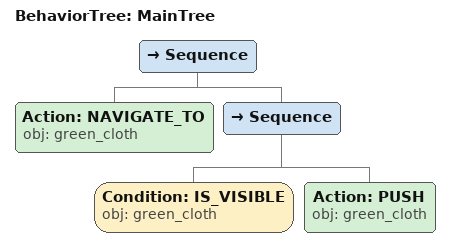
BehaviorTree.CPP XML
<root main_tree_to_execute="MainTree">
  <BehaviorTree ID="MainTree">
    <Sequence>
      <!-- Navigate to green_cloth -->
      <Action ID="NAVIGATE_TO" obj="green_cloth" />
      <Sequence>
        <!-- Check green_cloth is visible before PUSH -->
        <Condition ID="IS_VISIBLE" obj="green_cloth" />
        <!-- Push green_cloth forward toward front edge of table -->
        <Action ID="PUSH" obj="green_cloth" />
      </Sequence>
    </Sequence>
  </BehaviorTree>
</root>
